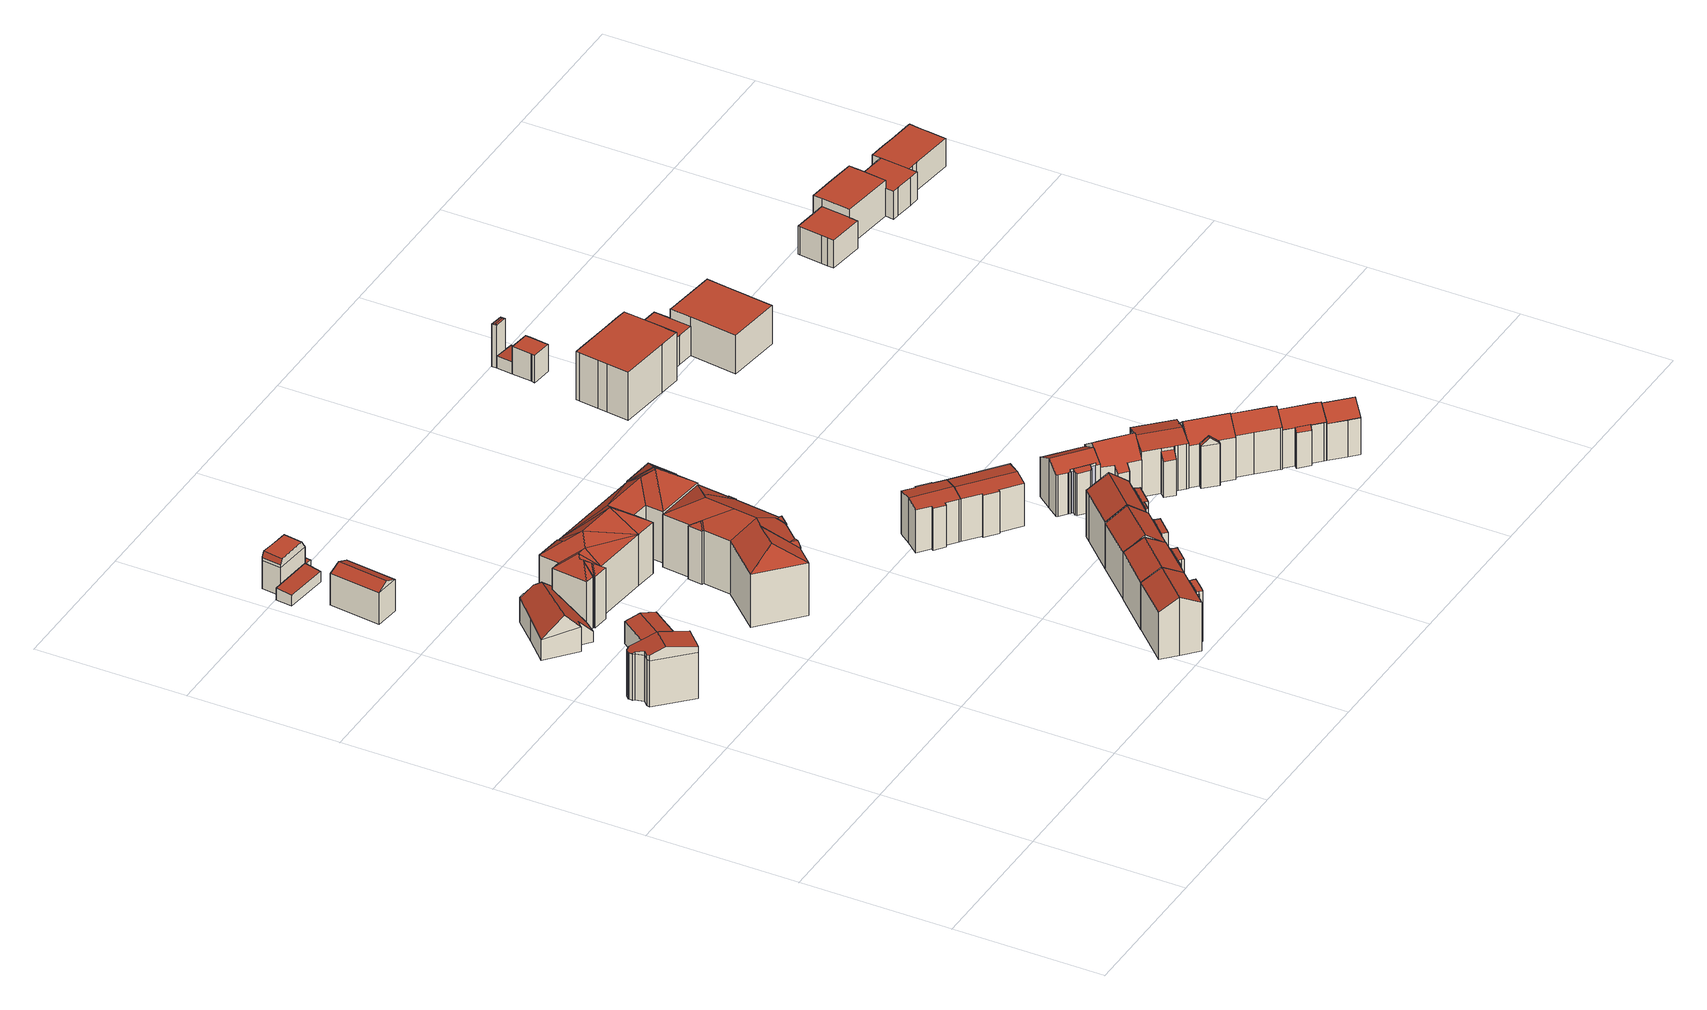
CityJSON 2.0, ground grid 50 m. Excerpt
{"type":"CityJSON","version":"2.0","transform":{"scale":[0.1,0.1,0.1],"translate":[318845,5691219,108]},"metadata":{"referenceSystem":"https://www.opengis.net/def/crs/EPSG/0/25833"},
"CityObjects":{
"building1":{"type":"Building","attributes":{"Dachtyp_tdc":"tdcFreeFormRoof","Gemeindeschluessel":14713000,"Dachneigung":10,"QualitaetDacherkennung":24,"Geometrietyp2DReferenz":"3000","function":"31001_9998","roofType":"5000","measuredHeight":19.95},"geometry":[{"type":"MultiSurface","lod":"2","boundaries":[[[0,1,2,3]],[[1,4,5,2]],[[4,6,7,5]],[[6,8,9,7]],[[8,10,11,9]],[[10,12,13,11]],[[12,14,15,13]],[[14,16,17,15]],[[16,18,19,17]],[[18,20,21,19]],[[20,22,23,21]],[[22,24,25,23]],[[24,26,27,25]],[[26,28,29,27]],[[28,0,3,29]],[[30,31,32,33,12,10,34,35,36,37,38,39,40]],[[41,42,43,30,40,44]],[[24,41,44,26]],[[26,44,40,39,28]],[[18,31,30,43,20]],[[20,43,42,22]],[[22,42,41,24]],[[28,39,38,0]],[[0,38,37,1]],[[1,37,36,4]],[[4,36,35,6]],[[6,35,34,8]],[[8,34,10]],[[14,33,32,16]],[[12,33,14]],[[16,32,31,18]],[[3,2,5,7,9,11,13,15,17,19,21,23,25,27,29]]],"semantics":{"surfaces":[{"type":"WallSurface"},{"type":"RoofSurface"},{"type":"GroundSurface"}],"values":[0,0,0,0,0,0,0,0,0,0,0,0,0,0,0,1,1,0,0,0,0,0,0,0,0,0,0,0,0,0,0,2]}}]},
"building2":{"type":"Building","attributes":{"Dachtyp_tdc":"tdcFreeFormRoof","Gemeindeschluessel":14713000,"Dachneigung":14.45,"QualitaetDacherkennung":89,"Geometrietyp2DReferenz":"3000","function":"31001_9998","roofType":"5000","measuredHeight":8.98},"geometry":[{"type":"MultiSurface","lod":"2","boundaries":[[[45,46,47,48]],[[46,49,50,47]],[[49,51,52,50]],[[51,53,54,52]],[[53,55,56,54]],[[55,57,58,56]],[[57,59,60,58]],[[59,61,62,60]],[[61,63,64,62]],[[63,65,66,64]],[[65,45,48,66]],[[59,57,67,68,45,65,63,61]],[[68,67,55,53,51,49,46]],[[46,45,68]],[[57,55,67]],[[48,47,50,52,54,56,58,60,62,64,66]]],"semantics":{"surfaces":[{"type":"WallSurface"},{"type":"RoofSurface"},{"type":"GroundSurface"}],"values":[0,0,0,0,0,0,0,0,0,0,0,1,1,0,0,2]}}]},
"building3":{"type":"Building","attributes":{"name":"Berufliches Schulzentrum 7","Dachtyp_tdc":"tdcFreeFormRoof","Gemeindeschluessel":14713000,"Dachneigung":45.43,"QualitaetDacherkennung":36,"Geometrietyp2DReferenz":"3000","function":"31001_3021","roofType":"5000","measuredHeight":13.87},"geometry":[{"type":"MultiSurface","lod":"2","boundaries":[[[69,70,71,72]],[[70,73,74,71]],[[73,75,76,74]],[[75,77,78,76]],[[77,79,80,78]],[[79,81,82,80]],[[81,83,84,82]],[[83,85,86,84]],[[85,87,88,86]],[[89,90,91,92,93,94]],[[94,93,87,85,83,81,79,95]],[[96,97,89,94,95,77,75,73,70,69]],[[97,90,89]],[[92,87,93]],[[79,77,95]],[[88,98,99,100,101,102,72,71,74,76,78,80,82,84,86]],[[87,92,98,88]],[[92,91,99,98]],[[91,90,100,99]],[[90,97,101,100]],[[97,96,102,101]],[[96,69,72,102]]],"semantics":{"surfaces":[{"type":"WallSurface"},{"type":"RoofSurface"},{"type":"GroundSurface"}],"values":[0,0,0,0,0,0,0,0,0,1,1,1,0,0,0,2,0,0,0,0,0,0]}}]},
"building4":{"type":"Building","attributes":{"Dachtyp_tdc":"tdcGableRoof","Gemeindeschluessel":14713000,"Dachneigung":24.41,"QualitaetDacherkennung":75,"Geometrietyp2DReferenz":"3000","function":"31001_9998","roofType":"3100","measuredHeight":13.04},"geometry":[{"type":"MultiSurface","lod":"2","boundaries":[[[103,104,105,106]],[[104,107,108,105]],[[107,109,110,108]],[[109,103,106,110]],[[107,104,111]],[[103,109,112]],[[104,103,112,111]],[[109,107,111,112]],[[106,105,108,110]]],"semantics":{"surfaces":[{"type":"WallSurface"},{"type":"RoofSurface"},{"type":"GroundSurface"}],"values":[0,0,0,0,0,0,1,1,2]}}]},
"building5":{"type":"Building","attributes":{"Dachtyp_tdc":"tdcPolyFlatRoof","Gemeindeschluessel":14713000,"Dachneigung":4.71,"QualitaetDacherkennung":73,"Geometrietyp2DReferenz":"3000","function":"31001_2000","roofType":"2100","measuredHeight":4.15},"geometry":[{"type":"MultiSurface","lod":"2","boundaries":[[[113,114,115,116]],[[114,117,118,115]],[[117,119,120,118]],[[119,121,122,120]],[[121,113,116,122]],[[121,119,117,114,113]],[[116,115,118,120,122]]],"semantics":{"surfaces":[{"type":"WallSurface"},{"type":"RoofSurface"},{"type":"GroundSurface"}],"values":[0,0,0,0,0,1,2]}}]},
"building6":{"type":"Building","attributes":{"Dachtyp_tdc":"tdcCutGableRoof","Gemeindeschluessel":14713000,"Dachneigung":0.073,"QualitaetDacherkennung":41,"Geometrietyp2DReferenz":"3000","function":"31001_9998","roofType":"9999","measuredHeight":12.65},"geometry":[{"type":"MultiSurface","lod":"2","boundaries":[[[123,124,125,126]],[[124,127,128,125]],[[127,129,130,128]],[[129,131,120,130]],[[131,132,118,120]],[[132,123,126,118]],[[133,134,135,136]],[[129,127,137,138,131]],[[139,135,134,138,137]],[[124,139,137,127]],[[123,136,135,139,124]],[[131,138,134,133,132]],[[132,133,136,123]],[[126,125,128,130,120,118]]],"semantics":{"surfaces":[{"type":"WallSurface"},{"type":"RoofSurface"},{"type":"GroundSurface"}],"values":[0,0,0,0,0,0,1,1,1,0,0,0,0,2]}}]},
"building7":{"type":"Building","attributes":{"Dachtyp_tdc":"tdcPolyFlatRoof","Gemeindeschluessel":14713000,"Dachneigung":0,"QualitaetDacherkennung":56,"Geometrietyp2DReferenz":"3000","function":"31001_9998","roofType":"1000","measuredHeight":3.68},"geometry":[{"type":"MultiSurface","lod":"2","boundaries":[[[140,141,142,143]],[[141,144,145,142]],[[144,146,147,145]],[[146,148,149,147]],[[148,140,143,149]],[[148,146,144,141,140]],[[143,142,145,147,149]]],"semantics":{"surfaces":[{"type":"WallSurface"},{"type":"RoofSurface"},{"type":"GroundSurface"}],"values":[0,0,0,0,0,1,2]}}]},
"building8":{"type":"Building","attributes":{"Gemeindeschluessel":14713000,"Geometrietyp2DReferenz":"3000","function":"31001_9998","roofType":"9999"},"children":["building8-1","building8-2"]},
"building8-1":{"type":"BuildingPart","attributes":{"Dachtyp_tdc":"tdcPolyFlatRoof","Dachneigung":0,"QualitaetDacherkennung":73,"Geometrietyp2DReferenz":"3000","roofType":"1000","measuredHeight":17.81},"parents":["building8"],"geometry":[{"type":"MultiSurface","lod":"2","boundaries":[[[150,151,152,153,154]],[[151,155,156,152]],[[155,157,158,156]],[[157,159,160,158]],[[159,161,162,163,160]],[[159,157,155,151,150,164,161]],[[163,165,153,152,156,158,160]],[[166,162,161,164]],[[166,165,163,162]],[[154,166,164,150]],[[154,153,165,166]]],"semantics":{"surfaces":[{"type":"WallSurface"},{"type":"RoofSurface"},{"type":"GroundSurface"},{"type":"ClosureSurface"}],"values":[0,0,0,0,0,1,2,0,3,0,3]}}]},
"building8-2":{"type":"BuildingPart","attributes":{"Dachtyp_tdc":"tdcGableRoof","Dachneigung":31.05,"QualitaetDacherkennung":69,"Geometrietyp2DReferenz":"3000","roofType":"3100","measuredHeight":20.45},"parents":["building8"],"geometry":[{"type":"MultiSurface","lod":"2","boundaries":[[[162,167,168,163]],[[167,169,170,168]],[[169,171,172,170]],[[171,173,174,172]],[[173,175,176,174]],[[175,177,178,176]],[[177,179,180,178]],[[179,181,182,180]],[[181,154,153,182]],[[177,175,173,171]],[[171,169,167,162,166,154,181,179,177]],[[153,165,163,168,170,172,174,176,178,180,182]],[[165,153,154,166]],[[162,163,165,166]]],"semantics":{"surfaces":[{"type":"WallSurface"},{"type":"RoofSurface"},{"type":"GroundSurface"},{"type":"ClosureSurface"}],"values":[0,0,0,0,0,0,0,0,0,1,1,2,3,3]}}]},
"building9":{"type":"Building","attributes":{"name":"Berufliches Schulzentrum 7","Dachtyp_tdc":"tdcFreeFormRoof","Gemeindeschluessel":14713000,"Dachneigung":38.33,"QualitaetDacherkennung":82,"Geometrietyp2DReferenz":"3000","function":"31001_3021","roofType":"5000","measuredHeight":24.98},"geometry":[{"type":"MultiSurface","lod":"2","boundaries":[[[183,184,185,186]],[[184,187,188,185]],[[187,189,190,188]],[[189,191,192,190]],[[191,193,194,192]],[[193,195,196,194]],[[195,197,198,196]],[[197,199,72,198]],[[199,200,102,72]],[[200,201,101,102]],[[201,202,100,101]],[[202,203,204,100]],[[203,205,206,204]],[[205,207,208,206]],[[207,209,210,208]],[[209,211,212,210]],[[211,213,214,212]],[[213,215,216,214]],[[215,217,218,216]],[[217,219,220,218]],[[219,221,222,220]],[[221,223,224,222]],[[223,225,226,224]],[[225,183,186,226]],[[227,228,225,223]],[[229,227,223,221]],[[230,231,232,229,221,219]],[[233,230,219,217]],[[233,217,215]],[[231,230,233,215,213]],[[232,231,213,211]],[[232,227,229]],[[211,227,232]],[[211,228,227]],[[211,234,228]],[[209,234,211]],[[209,235,234]],[[207,235,209]],[[207,236,235]],[[236,207,237]],[[238,237,207,205]],[[239,238,205,203]],[[239,203,202]],[[240,236,237,238,239,202,201]],[[241,240,201,200]],[[242,243,241,200,199]],[[242,195,244]],[[242,197,195]],[[197,242,199]],[[245,244,195,193]],[[245,193,191]],[[243,242,244,245,191,189]],[[235,187,184]],[[236,187,235]],[[240,187,236]],[[240,189,187]],[[241,189,240]],[[189,241,243]],[[234,235,184,183]],[[228,234,183,225]],[[186,185,188,190,192,194,196,198,72,102,101,100,204,206,208,210,212,214,216,218,220,222,224,226]]],"semantics":{"surfaces":[{"type":"WallSurface"},{"type":"RoofSurface"},{"type":"GroundSurface"}],"values":[0,0,0,0,0,0,0,0,0,0,0,0,0,0,0,0,0,0,0,0,0,0,0,0,1,1,1,1,1,1,1,1,1,1,1,1,1,1,1,1,1,1,1,1,1,1,1,1,1,1,1,1,1,1,1,1,1,1,1,1,2]}}]},
"building10":{"type":"Building","attributes":{"name":"Berufliches Schulzentrum 7","Dachtyp_tdc":"tdcFreeFormRoof","Gemeindeschluessel":14713000,"Dachneigung":25,"QualitaetDacherkennung":79,"Geometrietyp2DReferenz":"3000","function":"31001_3021","roofType":"5000","measuredHeight":22.77},"geometry":[{"type":"MultiSurface","lod":"2","boundaries":[[[246,247,248,249]],[[247,250,251,248]],[[250,252,253,251]],[[252,254,255,253]],[[254,256,257,255]],[[256,258,259,257]],[[258,260,261,259]],[[260,262,263,261]],[[262,264,265,263]],[[264,266,267,265]],[[266,268,269,267]],[[268,270,271,269]],[[270,272,273,271]],[[272,274,275,273]],[[274,276,277,275]],[[276,278,279,277]],[[278,280,281,279]],[[280,282,283,281]],[[282,284,285,283]],[[284,286,287,285]],[[286,288,289,287]],[[288,246,249,289]],[[290,291,292,293,286,284]],[[290,284,282]],[[291,290,282,280]],[[294,295,292,291,280,278]],[[296,297,298,294,278,276]],[[296,276,274]],[[297,296,274,272]],[[272,270,299,300,298,297]],[[299,268,266,300]],[[301,295,294,298,300,266,264]],[[302,301,264,262]],[[303,302,262,260]],[[303,260,258]],[[304,305,306,293,292,295,301,302,303,258,256]],[[307,308,304,256,254]],[[307,254,252]],[[308,307,252,250]],[[305,304,308,250,247]],[[247,306,305]],[[246,306,247]],[[306,246,288]],[[293,306,288,286]],[[268,299,270]],[[249,248,251,253,255,257,259,261,263,265,267,269,271,273,275,277,279,281,283,285,287,289]]],"semantics":{"surfaces":[{"type":"WallSurface"},{"type":"RoofSurface"},{"type":"GroundSurface"}],"values":[0,0,0,0,0,0,0,0,0,0,0,0,0,0,0,0,0,0,0,0,0,0,1,1,1,1,1,1,1,1,1,1,1,1,1,1,1,1,1,1,1,1,1,1,0,2]}}]},
"building11":{"type":"Building","attributes":{"Gemeindeschluessel":14713000,"Geometrietyp2DReferenz":"3000","function":"31001_9998","roofType":"9999"},"children":["building11-1","building11-2"]},
"building11-1":{"type":"BuildingPart","attributes":{"Dachtyp_tdc":"tdcPolyFlatRoof","Dachneigung":4.05,"QualitaetDacherkennung":74,"Geometrietyp2DReferenz":"3000","roofType":"2100","measuredHeight":17.93},"parents":["building11"],"geometry":[{"type":"MultiSurface","lod":"2","boundaries":[[[309,310,311,312,313]],[[310,314,315,311]],[[314,316,317,315]],[[316,318,319,317]],[[318,320,321,319]],[[320,322,321]],[[323,320,318,316,314,310,309]],[[312,311,315,317,319,321,324]],[[325,322,320,323]],[[325,324,321,322]],[[309,313,325,323]],[[313,312,324,325]]],"semantics":{"surfaces":[{"type":"WallSurface"},{"type":"RoofSurface"},{"type":"GroundSurface"},{"type":"ClosureSurface"}],"values":[0,0,0,0,0,0,1,2,0,3,0,3]}}]},
"building11-2":{"type":"BuildingPart","attributes":{"Dachtyp_tdc":"tdcGableRoof","Dachneigung":30.85,"QualitaetDacherkennung":70,"Geometrietyp2DReferenz":"3000","roofType":"3100","measuredHeight":20.55},"parents":["building11"],"geometry":[{"type":"MultiSurface","lod":"2","boundaries":[[[322,179,326,321]],[[179,327,328,326]],[[327,175,329,328]],[[175,330,331,329]],[[330,332,333,331]],[[332,334,335,333]],[[334,336,337,335]],[[336,313,312,337]],[[332,330,175,327]],[[327,179,322,325,313,336,334,332]],[[312,324,321,326,328,329,331,333,335,337]],[[324,312,313,325]],[[322,321,324,325]]],"semantics":{"surfaces":[{"type":"WallSurface"},{"type":"RoofSurface"},{"type":"GroundSurface"},{"type":"ClosureSurface"}],"values":[0,0,0,0,0,0,0,0,1,1,2,3,3]}}]},
"building12":{"type":"Building","attributes":{"Gemeindeschluessel":14713000,"Geometrietyp2DReferenz":"3000","function":"31001_9998","roofType":"9999"},"children":["building12-1","building12-2"]},
"building12-1":{"type":"BuildingPart","attributes":{"Dachtyp_tdc":"tdcPolyFlatRoof","Dachneigung":3.04,"QualitaetDacherkennung":70,"Geometrietyp2DReferenz":"3000","roofType":"2100","measuredHeight":17.65},"parents":["building12"],"geometry":[{"type":"MultiSurface","lod":"2","boundaries":[[[338,339,340,341,342]],[[343,344,345]],[[343,346,347,344]],[[346,338,342,347]],[[346,343,348,339,338]],[[342,341,349,344,347]],[[350,340,339,348]],[[350,349,341,340]],[[345,350,348,343]],[[345,344,349,350]]],"semantics":{"surfaces":[{"type":"WallSurface"},{"type":"RoofSurface"},{"type":"GroundSurface"},{"type":"ClosureSurface"}],"values":[0,0,0,0,1,2,0,3,0,3]}}]},
"building12-2":{"type":"BuildingPart","attributes":{"Dachtyp_tdc":"tdcGableRoof","Dachneigung":36.16,"QualitaetDacherkennung":72,"Geometrietyp2DReferenz":"3000","roofType":"3100","measuredHeight":21.06},"parents":["building12"],"geometry":[{"type":"MultiSurface","lod":"2","boundaries":[[[340,351,352,341]],[[351,353,354,352]],[[353,355,356,354]],[[355,357,358,356]],[[357,359,360,358]],[[359,361,362,360]],[[361,345,344,362]],[[359,357,355,353]],[[353,351,340,350,345,361,359]],[[349,341,352,354,356,358,360,362,344]],[[349,344,345,350]],[[340,341,349,350]]],"semantics":{"surfaces":[{"type":"WallSurface"},{"type":"RoofSurface"},{"type":"GroundSurface"},{"type":"ClosureSurface"}],"values":[0,0,0,0,0,0,0,1,1,2,3,3]}}]},
"building13":{"type":"Building","attributes":{"Dachtyp_tdc":"tdcGableRoof","Gemeindeschluessel":14713000,"Dachneigung":10.74,"QualitaetDacherkennung":27,"Geometrietyp2DReferenz":"3000","function":"31001_9998","roofType":"3100","measuredHeight":15.96},"geometry":[{"type":"MultiSurface","lod":"2","boundaries":[[[363,364,365,366]],[[364,367,368,365]],[[367,369,370,368]],[[369,371,372,370]],[[371,373,374,372]],[[373,375,376,374]],[[375,377,378,376]],[[377,379,380,378]],[[379,381,382,380]],[[381,383,384,382]],[[383,385,386,384]],[[385,387,388,386]],[[387,389,390,388]],[[389,391,392,390]],[[391,393,394,392]],[[393,363,366,394]],[[389,387,385,383,381,379,377,375,373]],[[373,371,369,367,364,363,393,391,389]],[[366,365,368,370,372,374,376,378,380,382,384,386,388,390,392,394]]],"semantics":{"surfaces":[{"type":"WallSurface"},{"type":"RoofSurface"},{"type":"GroundSurface"}],"values":[0,0,0,0,0,0,0,0,0,0,0,0,0,0,0,0,1,1,2]}}]},
"building14":{"type":"Building","attributes":{"Gemeindeschluessel":14713000,"Geometrietyp2DReferenz":"3000","function":"31001_9998","roofType":"9999"},"children":["building14-1","building14-2"]},
"building14-1":{"type":"BuildingPart","attributes":{"Dachtyp_tdc":"tdcGableRoof","Dachneigung":35.58,"QualitaetDacherkennung":67,"Geometrietyp2DReferenz":"3000","roofType":"3100","measuredHeight":21.19},"parents":["building14"],"geometry":[{"type":"MultiSurface","lod":"2","boundaries":[[[395,396,397,398]],[[399,400,360,401]],[[400,402,358,360]],[[402,403,404,358]],[[403,405,406,404]],[[405,407,408,406]],[[407,409,410,408]],[[409,411,412,410]],[[411,413,414,412]],[[413,395,398,414]],[[409,407,405,403,402,400]],[[400,399,396,395,413,411,409]],[[398,397,401,360,358,404,406,408,410,412,414]],[[401,397,396,399]]],"semantics":{"surfaces":[{"type":"WallSurface"},{"type":"RoofSurface"},{"type":"GroundSurface"},{"type":"ClosureSurface"}],"values":[0,0,0,0,0,0,0,0,0,0,1,1,2,3]}}]},
"building14-2":{"type":"BuildingPart","attributes":{"Dachtyp_tdc":"tdcPolyFlatRoof","Dachneigung":4.64,"QualitaetDacherkennung":57,"Geometrietyp2DReferenz":"3000","roofType":"2100","measuredHeight":18.16},"parents":["building14"],"geometry":[{"type":"MultiSurface","lod":"2","boundaries":[[[415,416,417,397,396]],[[416,418,419,417]],[[418,420,421,419]],[[420,422,423,421]],[[422,424,425,423]],[[424,426,362,425]],[[426,427,399,401,362]],[[426,424,422,420,418,416,415,427]],[[401,397,417,419,421,423,425,362]],[[396,399,427,415]],[[396,397,401,399]]],"semantics":{"surfaces":[{"type":"WallSurface"},{"type":"RoofSurface"},{"type":"GroundSurface"},{"type":"ClosureSurface"}],"values":[0,0,0,0,0,0,0,1,2,0,3]}}]},
"building15":{"type":"Building","attributes":{"Dachtyp_tdc":"tdcGableRoof","Gemeindeschluessel":14713000,"Dachneigung":10.65,"QualitaetDacherkennung":24,"Geometrietyp2DReferenz":"3000","function":"31001_9998","roofType":"3100","measuredHeight":16},"geometry":[{"type":"MultiSurface","lod":"2","boundaries":[[[428,429,430,431]],[[429,432,433,430]],[[432,375,376,433]],[[375,434,435,376]],[[434,371,372,435]],[[371,436,437,372]],[[436,438,439,437]],[[438,440,441,439]],[[440,442,443,441]],[[442,428,431,443]],[[438,436,371,434]],[[434,375,432,429,428,442,440,438]],[[431,430,433,376,435,372,437,439,441,443]]],"semantics":{"surfaces":[{"type":"WallSurface"},{"type":"RoofSurface"},{"type":"GroundSurface"}],"values":[0,0,0,0,0,0,0,0,0,0,1,1,2]}}]},
"building16":{"type":"Building","attributes":{"Gemeindeschluessel":14713000,"Geometrietyp2DReferenz":"3000","function":"31001_9998","roofType":"9999"},"children":["building16-1","building16-2"]},
"building16-1":{"type":"BuildingPart","attributes":{"Dachtyp_tdc":"tdcGableRoof","Dachneigung":30.17,"QualitaetDacherkennung":75,"Geometrietyp2DReferenz":"3000","roofType":"3100","measuredHeight":17.49},"parents":["building16"],"geometry":[{"type":"MultiSurface","lod":"2","boundaries":[[[444,445,446,447]],[[445,448,449,446]],[[448,450,451,449]],[[450,452,453,451]],[[452,454,455,453]],[[454,456,457,455]],[[456,458,459,457]],[[458,460,461,459]],[[460,462,463,461]],[[462,464,465,463]],[[464,466,467,465]],[[466,468,469,467]],[[464,462,460,458,456,454]],[[454,452,450,448,445,444,470,468,466,464]],[[471,447,446,449,451,453,455,457,459,461,463,465,467,469]],[[470,471,469,468]],[[444,447,471,470]]],"semantics":{"surfaces":[{"type":"WallSurface"},{"type":"RoofSurface"},{"type":"GroundSurface"},{"type":"ClosureSurface"}],"values":[0,0,0,0,0,0,0,0,0,0,0,0,1,1,2,3,3]}}]},
"building16-2":{"type":"BuildingPart","attributes":{"Dachtyp_tdc":"tdcPolyFlatRoof","Dachneigung":21.8,"QualitaetDacherkennung":51,"Geometrietyp2DReferenz":"3000","roofType":"2100","measuredHeight":15.39},"parents":["building16"],"geometry":[{"type":"MultiSurface","lod":"2","boundaries":[[[472,473,474,475]],[[473,476,444,447,474]],[[477,478,479,469,468]],[[478,480,481,479]],[[480,482,483,481]],[[482,484,485,483]],[[484,472,475,485]],[[484,482,480,478,477,486,476,473,472]],[[475,474,447,471,469,479,481,483,485]],[[470,444,476,486]],[[470,471,447,444]],[[468,470,486,477]],[[468,469,471,470]]],"semantics":{"surfaces":[{"type":"WallSurface"},{"type":"RoofSurface"},{"type":"GroundSurface"},{"type":"ClosureSurface"}],"values":[0,0,0,0,0,0,0,1,2,0,3,0,3]}}]},
"building17":{"type":"Building","attributes":{"Dachtyp_tdc":"tdcFreeFormRoof","Gemeindeschluessel":14713000,"Dachneigung":40.49,"QualitaetDacherkennung":78,"Geometrietyp2DReferenz":"3000","function":"31001_9998","roofType":"5000","measuredHeight":18.36},"geometry":[{"type":"MultiSurface","lod":"2","boundaries":[[[487,488,489,490]],[[488,491,467,489]],[[491,492,463,467]],[[492,493,494,463]],[[493,495,496,494]],[[495,497,498,496]],[[497,499,500,498]],[[499,501,502,500]],[[501,503,504,502]],[[503,505,506,504]],[[505,507,508,506]],[[507,509,510,508]],[[509,487,490,510]],[[507,505,511,512,491,488,487,509]],[[511,503,501,499,497,495,493,492,512]],[[505,503,511]],[[492,491,512]],[[490,489,467,463,494,496,498,500,502,504,506,508,510]]],"semantics":{"surfaces":[{"type":"WallSurface"},{"type":"RoofSurface"},{"type":"GroundSurface"}],"values":[0,0,0,0,0,0,0,0,0,0,0,0,0,1,1,0,0,2]}}]},
"building18":{"type":"Building","attributes":{"Gemeindeschluessel":14713000,"Geometrietyp2DReferenz":"3000","function":"31001_9998","roofType":"9999"},"children":["building18-1","building18-2"]},
"building18-1":{"type":"BuildingPart","attributes":{"Dachtyp_tdc":"tdcPolyFlatRoof","Dachneigung":42.33,"QualitaetDacherkennung":65,"Geometrietyp2DReferenz":"3000","roofType":"2100","measuredHeight":14.65},"parents":["building18"],"geometry":[{"type":"MultiSurface","lod":"2","boundaries":[[[513,514,515,516]],[[514,517,518,515]],[[517,519,520,518]],[[519,517,514,513]],[[516,515,518,520]],[[516,520,519,513]]],"semantics":{"surfaces":[{"type":"WallSurface"},{"type":"RoofSurface"},{"type":"GroundSurface"},{"type":"ClosureSurface"}],"values":[0,0,0,1,2,3]}}]},
"building18-2":{"type":"BuildingPart","attributes":{"Dachtyp_tdc":"tdcGableRoof","Dachneigung":17.44,"QualitaetDacherkennung":48,"Geometrietyp2DReferenz":"3000","roofType":"3100","measuredHeight":17.7},"parents":["building18"],"geometry":[{"type":"MultiSurface","lod":"2","boundaries":[[[521,522,523,524]],[[522,525,526,523]],[[525,527,528,526]],[[527,529,530,528]],[[529,531,516,530]],[[531,513,516]],[[532,520,519]],[[532,533,534,520]],[[533,535,536,534]],[[535,521,524,536]],[[537,538,539,540]],[[531,529,527,525,522,540,539,533,532]],[[521,537,540,522]],[[535,538,537,521]],[[533,539,538,535]],[[524,523,526,528,530,516,520,534,536]],[[519,513,531,532]],[[519,520,516,513]]],"semantics":{"surfaces":[{"type":"WallSurface"},{"type":"RoofSurface"},{"type":"GroundSurface"},{"type":"ClosureSurface"}],"values":[0,0,0,0,0,0,0,0,0,0,1,1,0,0,0,2,0,3]}}]},
"building19":{"type":"Building","attributes":{"Gemeindeschluessel":14713000,"Geometrietyp2DReferenz":"3000","function":"31001_9998","roofType":"9999"},"children":["building19-1","building19-2"]},
"building19-1":{"type":"BuildingPart","attributes":{"Dachtyp_tdc":"tdcGableRoof","Dachneigung":40.54,"QualitaetDacherkennung":67,"Geometrietyp2DReferenz":"3000","roofType":"3100","measuredHeight":17.23},"parents":["building19"],"geometry":[{"type":"MultiSurface","lod":"2","boundaries":[[[541,542,543,544,545]],[[546,547,548,549]],[[547,541,545,548]],[[546,550,542,551]],[[541,547,552]],[[542,541,552,551]],[[547,546,551,552]],[[545,544,549,548]],[[550,543,542]],[[546,549,544,543,550]]],"semantics":{"surfaces":[{"type":"WallSurface"},{"type":"RoofSurface"},{"type":"GroundSurface"},{"type":"ClosureSurface"}],"values":[0,0,0,0,0,1,1,2,0,3]}}]},
"building19-2":{"type":"BuildingPart","attributes":{"Dachtyp_tdc":"tdcGableRoof","Dachneigung":40.7,"QualitaetDacherkennung":75,"Geometrietyp2DReferenz":"3000","roofType":"3100","measuredHeight":19.62},"parents":["building19"],"geometry":[{"type":"MultiSurface","lod":"2","boundaries":[[[553,546,549]],[[543,554,555,544]],[[554,556,557,555]],[[556,558,559,557]],[[558,560,561,559]],[[560,562,563,561]],[[562,564,565,563]],[[564,566,567,565]],[[566,553,549,567]],[[562,560,558,556]],[[556,554,543,550,553,566,564,562]],[[549,544,555,557,559,561,563,565,567]],[[550,546,553]],[[544,549,546,550,543]]],"semantics":{"surfaces":[{"type":"WallSurface"},{"type":"RoofSurface"},{"type":"GroundSurface"},{"type":"ClosureSurface"}],"values":[0,0,0,0,0,0,0,0,0,1,1,2,0,3]}}]},
"building20":{"type":"Building","attributes":{"Dachtyp_tdc":"tdcFreeFormRoof","Gemeindeschluessel":14713000,"Dachneigung":36.8,"QualitaetDacherkennung":72,"Geometrietyp2DReferenz":"3000","function":"31001_9998","roofType":"5000","measuredHeight":18.76},"geometry":[{"type":"MultiSurface","lod":"2","boundaries":[[[568,569,570,571]],[[569,572,573,570]],[[572,574,575,573]],[[574,576,577,575]],[[576,578,579,577]],[[578,580,581,579]],[[580,568,571,581]],[[582,572,569,583]],[[578,576,574,582,583,568,580]],[[574,572,582]],[[569,568,583]],[[571,570,573,575,577,579,581]]],"semantics":{"surfaces":[{"type":"WallSurface"},{"type":"RoofSurface"},{"type":"GroundSurface"}],"values":[0,0,0,0,0,0,0,1,1,0,0,2]}}]},
"building21":{"type":"Building","attributes":{"Dachtyp_tdc":"tdcPolyFlatRoof","Gemeindeschluessel":14713000,"Dachneigung":0,"QualitaetDacherkennung":82,"Geometrietyp2DReferenz":"3000","function":"31001_9998","roofType":"1000","measuredHeight":9.61},"geometry":[{"type":"MultiSurface","lod":"2","boundaries":[[[584,585,586,587]],[[585,588,589,586]],[[588,590,591,589]],[[590,592,593,591]],[[592,594,595,593]],[[594,596,597,595]],[[596,584,587,597]],[[596,594,592,590,588,585,584]],[[587,586,589,591,593,595,597]]],"semantics":{"surfaces":[{"type":"WallSurface"},{"type":"RoofSurface"},{"type":"GroundSurface"}],"values":[0,0,0,0,0,0,0,1,2]}}]},
"building22":{"type":"Building","attributes":{"Gemeindeschluessel":14713000,"Geometrietyp2DReferenz":"3000","function":"31001_9998","roofType":"9999"},"children":["building22-1","building22-2"]},
"building22-1":{"type":"BuildingPart","attributes":{"Dachtyp_tdc":"tdcFreeFormRoof","Dachneigung":10.85,"QualitaetDacherkennung":19,"Geometrietyp2DReferenz":"3000","roofType":"5000","measuredHeight":15},"parents":["building22"],"geometry":[{"type":"MultiSurface","lod":"2","boundaries":[[[598,599,600,601,602]],[[599,603,604,600]],[[603,605,606,607,604]],[[608,605,603]],[[609,608,603,599]],[[609,599,598]],[[608,609,598,605]],[[601,600,604,607]],[[602,606,605,598]],[[602,601,607,606]]],"semantics":{"surfaces":[{"type":"WallSurface"},{"type":"RoofSurface"},{"type":"GroundSurface"},{"type":"ClosureSurface"}],"values":[0,0,0,1,1,1,1,2,0,3]}}]},
"building22-2":{"type":"BuildingPart","attributes":{"Dachtyp_tdc":"tdcPolyFlatRoof","Dachneigung":3.05,"QualitaetDacherkennung":62,"Geometrietyp2DReferenz":"3000","roofType":"2100","measuredHeight":4.16},"parents":["building22"],"geometry":[{"type":"MultiSurface","lod":"2","boundaries":[[[606,610,611,607]],[[610,612,613,611]],[[612,614,615,613]],[[614,602,601,615]],[[614,612,610,606,602]],[[601,607,611,613,615]],[[606,607,601,602]]],"semantics":{"surfaces":[{"type":"WallSurface"},{"type":"RoofSurface"},{"type":"GroundSurface"},{"type":"ClosureSurface"}],"values":[0,0,0,0,1,2,3]}}]},
"building23":{"type":"Building","attributes":{"Gemeindeschluessel":14713000,"Geometrietyp2DReferenz":"3000","function":"31001_9998","roofType":"9999"},"children":["building23-1","building23-2"]},
"building23-1":{"type":"BuildingPart","attributes":{"Dachtyp_tdc":"tdcPolyFlatRoof","Dachneigung":46.33,"QualitaetDacherkennung":37,"Geometrietyp2DReferenz":"3000","roofType":"2100","measuredHeight":13.58},"parents":["building23"],"geometry":[{"type":"MultiSurface","lod":"2","boundaries":[[[616,617,618,619,620]],[[617,621,622,618]],[[621,623,624,625,622]],[[623,621,617,616]],[[619,618,622,625]],[[620,624,623,616]],[[620,619,625,624]]],"semantics":{"surfaces":[{"type":"WallSurface"},{"type":"RoofSurface"},{"type":"GroundSurface"},{"type":"ClosureSurface"}],"values":[0,0,0,1,2,0,3]}}]},
"building23-2":{"type":"BuildingPart","attributes":{"Dachtyp_tdc":"tdcGableRoof","Dachneigung":36.12,"QualitaetDacherkennung":74,"Geometrietyp2DReferenz":"3000","roofType":"3100","measuredHeight":17.25},"parents":["building23"],"geometry":[{"type":"MultiSurface","lod":"2","boundaries":[[[624,626,627,625]],[[626,628,629,627]],[[628,630,631,629]],[[630,632,633,631]],[[632,634,635,633]],[[634,620,619,635]],[[636,637,638,639,640,641,642]],[[628,640,639,643]],[[628,643,630]],[[630,643,639,638,632]],[[620,636,642,624]],[[624,642,641,626]],[[626,641,640,628]],[[632,638,637,634]],[[634,637,636,620]],[[625,627,629,631,633,635,619]],[[625,619,620,624]]],"semantics":{"surfaces":[{"type":"WallSurface"},{"type":"RoofSurface"},{"type":"GroundSurface"},{"type":"ClosureSurface"}],"values":[0,0,0,0,0,0,1,1,0,0,0,0,0,0,0,2,3]}}]},
"building24":{"type":"Building","attributes":{"name":"Grundschule am Rabet","Gemeindeschluessel":14713000,"Geometrietyp2DReferenz":"3000","function":"31001_3021","roofType":"9999"},"children":["building24-1","building24-2","building24-3"]},
"building24-1":{"type":"BuildingPart","attributes":{"Dachtyp_tdc":"tdcPolyFlatRoof","Dachneigung":0,"QualitaetDacherkennung":80,"Geometrietyp2DReferenz":"3000","roofType":"1000","measuredHeight":10.35},"parents":["building24"],"geometry":[{"type":"MultiSurface","lod":"2","boundaries":[[[644,645,646,647]],[[645,648,649,646]],[[648,650,651,649]],[[652,653,654,655]],[[653,656,657,654]],[[656,658,659,657]],[[658,656,653,652,650,648,645,644]],[[647,646,649,651,655,654,657,659]],[[655,651,650,652]],[[647,659,658,644]]],"semantics":{"surfaces":[{"type":"WallSurface"},{"type":"RoofSurface"},{"type":"GroundSurface"},{"type":"ClosureSurface"}],"values":[0,0,0,0,0,0,1,2,3,3]}}]},
"building24-2":{"type":"BuildingPart","attributes":{"Dachtyp_tdc":"tdcPolyFlatRoof","Dachneigung":0,"QualitaetDacherkennung":89,"Geometrietyp2DReferenz":"3000","roofType":"1000","measuredHeight":13.69},"parents":["building24"],"geometry":[{"type":"MultiSurface","lod":"2","boundaries":[[[660,661,662,649]],[[661,663,664,662]],[[663,665,666,664]],[[665,667,668,666]],[[667,669,670,668]],[[669,671,672,670]],[[671,673,655,672]],[[673,652,655]],[[674,660,649,651,650]],[[674,673,671,669,667,665,663,661,660]],[[649,662,664,666,668,670,672,655,651]],[[650,652,673,674]],[[650,651,655,652]]],"semantics":{"surfaces":[{"type":"WallSurface"},{"type":"RoofSurface"},{"type":"GroundSurface"},{"type":"ClosureSurface"}],"values":[0,0,0,0,0,0,0,0,0,1,2,0,3]}}]},
"building24-3":{"type":"BuildingPart","attributes":{"Dachtyp_tdc":"tdcPolyFlatRoof","Dachneigung":0,"QualitaetDacherkennung":83,"Geometrietyp2DReferenz":"3000","roofType":"1000","measuredHeight":16.98},"parents":["building24"],"geometry":[{"type":"MultiSurface","lod":"2","boundaries":[[[675,659,658]],[[675,676,677,659]],[[676,678,679,677]],[[678,680,681,679]],[[680,682,683,681]],[[682,684,685,683]],[[684,686,687,685]],[[686,688,689,687]],[[688,690,691,689]],[[690,692,693,691]],[[692,694,695,693]],[[694,696,697,695]],[[696,698,699,697]],[[698,700,701,699]],[[700,702,703,701]],[[702,704,644,647,703]],[[702,700,698,696,694,692,690,688,686,684,682,680,678,676,675,704]],[[647,659,677,679,681,683,685,687,689,691,693,695,697,699,701,703]],[[658,644,704,675]],[[658,659,647,644]]],"semantics":{"surfaces":[{"type":"WallSurface"},{"type":"RoofSurface"},{"type":"GroundSurface"},{"type":"ClosureSurface"}],"values":[0,0,0,0,0,0,0,0,0,0,0,0,0,0,0,0,1,2,0,3]}}]},
"building25":{"type":"Building","attributes":{"Dachtyp_tdc":"tdcFreeFormRoof","Gemeindeschluessel":14713000,"Dachneigung":37.28,"QualitaetDacherkennung":68,"Geometrietyp2DReferenz":"3000","function":"31001_9998","roofType":"5000","measuredHeight":16.78},"geometry":[{"type":"MultiSurface","lod":"2","boundaries":[[[705,706,633,707]],[[706,708,631,633]],[[708,709,710,631]],[[709,711,712,710]],[[711,705,707,712]],[[709,708,713,714]],[[713,715,716,717,714]],[[711,717,716,705]],[[709,714,717,711]],[[705,716,715,706]],[[706,715,713,708]],[[707,633,631,710,712]]],"semantics":{"surfaces":[{"type":"WallSurface"},{"type":"RoofSurface"},{"type":"GroundSurface"}],"values":[0,0,0,0,0,1,1,0,0,0,0,2]}}]},
"building26":{"type":"Building","attributes":{"Gemeindeschluessel":14713000,"Geometrietyp2DReferenz":"3000","function":"31001_9998","roofType":"9999"},"children":["building26-1","building26-2","building26-3","building26-4"]},
"building26-1":{"type":"BuildingPart","attributes":{"Dachtyp_tdc":"tdcPolyFlatRoof","Dachneigung":0,"QualitaetDacherkennung":71,"Geometrietyp2DReferenz":"3000","roofType":"1000","measuredHeight":9.75},"parents":["building26"],"geometry":[{"type":"MultiSurface","lod":"2","boundaries":[[[718,719,720,721]],[[718,722,723,719]],[[722,724,725,723]],[[724,726,727,725]],[[726,728,729,727]],[[730,731,732,733]],[[731,734,735,732]],[[734,736,737,735]],[[736,738,739,737]],[[738,740,741,739]],[[740,742,743,741]],[[740,738,736,734,731,730,728,726,724,722,718,721,742]],[[720,719,723,725,727,729,733,732,735,737,739,741,743]],[[721,720,743,742]],[[733,729,728,730]]],"semantics":{"surfaces":[{"type":"WallSurface"},{"type":"RoofSurface"},{"type":"GroundSurface"},{"type":"ClosureSurface"}],"values":[0,0,0,0,0,0,0,0,0,0,0,1,2,3,3]}}]},
"building26-2":{"type":"BuildingPart","attributes":{"Dachtyp_tdc":"tdcPolyFlatRoof","Dachneigung":0,"QualitaetDacherkennung":69,"Geometrietyp2DReferenz":"3000","roofType":"1000","measuredHeight":9.74},"parents":["building26"],"geometry":[{"type":"MultiSurface","lod":"2","boundaries":[[[742,744,745,743]],[[744,746,747,745]],[[746,748,749,747]],[[748,750,751,749]],[[750,752,753,751]],[[752,754,755,753]],[[754,756,757,755]],[[756,758,759,757]],[[758,760,761,759]],[[760,762,763,761]],[[762,764,765,763]],[[764,721,720,765]],[[764,762,760,758,756,754,752,750,748,746,744,742,721]],[[743,745,747,749,751,753,755,757,759,761,763,765,720]],[[743,720,721,742]]],"semantics":{"surfaces":[{"type":"WallSurface"},{"type":"RoofSurface"},{"type":"GroundSurface"},{"type":"ClosureSurface"}],"values":[0,0,0,0,0,0,0,0,0,0,0,0,1,2,3]}}]},
"building26-3":{"type":"BuildingPart","attributes":{"Dachtyp_tdc":"tdcPolyFlatRoof","Dachneigung":0,"QualitaetDacherkennung":71,"Geometrietyp2DReferenz":"3000","roofType":"1000","measuredHeight":9.73},"parents":["building26"],"geometry":[{"type":"MultiSurface","lod":"2","boundaries":[[[766,767,768,769]],[[767,770,771,768]],[[770,772,773,771]],[[772,774,775,773]],[[774,776,777,775]],[[776,778,779,777]],[[778,780,781,779]],[[780,782,783,781]],[[780,778,776,774,772,770,767,766,782]],[[769,768,771,773,775,777,779,781,783]],[[769,783,782,766]]],"semantics":{"surfaces":[{"type":"WallSurface"},{"type":"RoofSurface"},{"type":"GroundSurface"},{"type":"ClosureSurface"}],"values":[0,0,0,0,0,0,0,0,1,2,3]}}]},
"building26-4":{"type":"BuildingPart","attributes":{"Dachtyp_tdc":"tdcPolyFlatRoof","Dachneigung":0,"QualitaetDacherkennung":71,"Geometrietyp2DReferenz":"3000","roofType":"1000","measuredHeight":12.55},"parents":["building26"],"geometry":[{"type":"MultiSurface","lod":"2","boundaries":[[[784,783,782]],[[784,785,786,783]],[[785,787,788,786]],[[787,789,790,788]],[[789,791,733,790]],[[791,730,733]],[[792,793,769,729,728]],[[793,766,769]],[[792,791,789,787,785,784,793]],[[783,786,788,790,733,729,769]],[[782,766,793,784]],[[782,783,769,766]],[[728,730,791,792]],[[728,729,733,730]]],"semantics":{"surfaces":[{"type":"WallSurface"},{"type":"RoofSurface"},{"type":"GroundSurface"},{"type":"ClosureSurface"}],"values":[0,0,0,0,0,0,0,0,1,2,0,3,0,3]}}]}
},
"vertices":[
[82,1306,169],[96,1320,169],[96,1320,7],[82,1306,7],[90,1347,169],[90,1347,7],[85,1352,169],[85,1352,7],[86,1365,169],[86,1365,7],[85,1367,169],[85,1367,7],[98,1379,169],[98,1379,7],[107,1379,169],[107,1379,7],[111,1379,169],[111,1379,7],[138,1352,169],[138,1352,7],[176,1314,169],[176,1314,7],[178,1312,169],[178,1312,7],[241,1249,169],[241,1249,7],[183,1190,169],[183,1190,7],[80,1294,169],[80,1294,7],[171,1318,207],[138,1352,188],[111,1379,173],[107,1379,172],[86,1365,170],[85,1352,173],[90,1347,176],[96,1320,185],[82,1306,185],[80,1294,188],[114,1260,207],[241,1249,189],[178,1312,205],[176,1314,206],[183,1190,189],
[301,1301,93],[208,1342,94],[208,1342,16],[301,1301,16],[205,1343,93],[205,1343,16],[208,1348,93],[208,1348,16],[226,1372,93],[226,1372,16],[316,1502,93],[316,1502,16],[401,1444,93],[401,1444,16],[361,1387,93],[361,1387,16],[342,1360,93],[342,1360,16],[341,1358,93],[341,1358,16],[302,1304,93],[302,1304,16],[359,1473,106],[253,1322,106],
[301,1617,60],[271,1580,59],[271,1580,23],[301,1617,23],[235,1610,107],[235,1610,23],[215,1591,109],[215,1591,23],[213,1589,109],[213,1589,23],[118,1669,96],[118,1669,23],[190,1742,102],[190,1742,23],[261,1815,109],[261,1815,23],[269,1806,120],[269,1806,23],[269,1805,120],[269,1805,23],[351,1755,112],[356,1800,76],[320,1804,104],[294,1779,145],[289,1785,146],[291,1760,162],[174,1622,162],[315,1738,129],[349,1734,100],[294,1779,23],[320,1804,23],[356,1800,23],[349,1734,23],[315,1738,23],
[43,2159,147],[63,2329,147],[63,2329,35],[43,2159,35],[146,2320,146],[146,2320,35],[125,2150,146],[125,2150,35],[104,2324,165],[83,2155,165],
[9,2427,70],[16,2481,75],[16,2481,33],[9,2427,33],[38,2479,75],[38,2479,33],[165,2466,75],[165,2466,33],[155,2409,70],[155,2409,33],
[47,2544,132],[94,2538,132],[94,2538,33],[47,2544,33],[174,2527,132],[174,2527,33],[170,2499,132],[170,2499,33],[165,2466,132],[38,2479,132],[38,2479,143],[46,2478,160],[55,2543,160],[47,2544,142],[156,2529,160],[147,2468,160],[94,2538,160],
[165,2466,71],[170,2499,71],[170,2499,35],[165,2466,35],[174,2527,71],[174,2527,35],[201,2523,71],[201,2523,35],[192,2462,71],[192,2462,35],
[1119,82,208],[1128,74,208],[1128,74,30],[1119,82,30],[1119,82,201],[1133,69,208],[1133,69,30],[1098,31,208],[1098,31,30],[1090,23,208],[1090,23,30],[1082,31,208],[1082,31,197],[1082,31,30],[1076,36,208],[1076,36,30],[1076,36,201],
[1071,30,201],[1071,30,30],[1046,4,201],[1046,4,30],[997,49,234],[997,49,30],[950,93,195],[950,93,30],[1060,210,195],[1060,210,30],[1107,166,234],[1107,166,30],[1155,120,201],[1155,120,30],[1136,100,201],[1136,100,30],
[663,1654,203],[655,1589,203],[655,1589,23],[663,1654,23],[582,1597,203],[582,1597,23],[390,1618,203],[390,1618,23],[389,1602,203],[389,1602,23],[336,1608,203],[336,1608,23],[336,1613,203],[336,1613,23],[333,1613,203],[333,1613,23],[301,1617,203],[315,1738,203],[349,1734,203],[356,1800,203],[357,1802,203],[357,1802,23],[449,1792,203],[449,1792,23],[449,1790,203],[449,1790,23],[456,1789,203],[456,1789,23],[801,1751,203],[801,1751,23],[802,1753,203],[802,1753,23],[912,1741,203],[912,1741,23],[902,1645,203],[902,1645,23],[900,1645,203],[900,1645,23],[892,1569,203],[892,1569,23],[715,1588,203],[715,1588,23],[721,1648,203],[721,1648,23],[809,1664,270],[783,1697,247],[816,1663,270],[858,1698,241],[839,1684,254],[838,1681,255],[859,1698,241],[613,1715,247],[577,1687,273],[434,1702,273],[400,1744,243],[400,1747,242],[359,1799,205],[397,1673,246],[363,1677,246],[350,1656,238],[351,1667,238],[365,1637,225],[364,1632,225],
[715,1588,197],[892,1569,197],[892,1569,11],[715,1588,11],[880,1463,197],[880,1463,11],[882,1462,197],[882,1462,11],[879,1436,197],[879,1436,11],[877,1437,197],[877,1437,11],[858,1286,197],[858,1286,11],[865,1280,197],[865,1280,11],[836,1249,197],[836,1249,11],[835,1251,197],[835,1251,11],[781,1193,197],[781,1193,11],[783,1192,197],[783,1192,11],[751,1158,197],[751,1158,11],[749,1159,197],[749,1159,11],[695,1101,197],[695,1101,11],[564,1221,197],[564,1221,11],[685,1353,197],[685,1353,11],[696,1445,197],[696,1445,11],[689,1446,197],[689,1446,11],[695,1495,197],[695,1495,11],[702,1494,197],[702,1494,11],[712,1588,197],[712,1588,11],[717,1466,208],[724,1465,208],[780,1390,239],[781,1390,238],[771,1314,238],[771,1315,239],[678,1213,238],[740,1282,238],[741,1282,238],[767,1175,207],[747,1193,208],[835,1286,207],[837,1280,206],[839,1279,205],[832,1503,221],[813,1505,230],[792,1489,239],[866,1454,203],[865,1455,203],
[1239,200,207],[1249,191,207],[1249,191,29],[1239,200,29],[1239,200,198],[1206,146,207],[1206,146,29],[1201,151,207],[1201,151,29],[1192,159,208],[1192,159,29],[1175,141,208],[1175,141,29],[1175,141,201],[1234,205,208],[1234,205,29],[1234,205,201],
[1155,120,29],[1107,165,234],[1107,165,29],[1060,210,29],[1169,326,196],[1169,326,29],[1216,282,234],[1216,282,29],[1264,237,201],[1264,237,29],[1239,210,201],[1239,210,29],
[1304,250,206],[1290,263,207],[1290,263,198],[1290,263,31],[1304,250,31],[1341,317,207],[1341,317,31],[1341,317,198],[1355,303,206],[1355,303,31],[1289,263,207],[1289,263,31],[1289,263,198],
[1264,237,198],[1264,237,31],[1218,280,241],[1218,280,31],[1169,326,193],[1169,326,31],[1279,442,192],[1279,442,31],[1328,396,241],[1328,396,31],[1375,353,198],[1375,353,31],
[1204,1022,174],[1206,1025,174],[1206,1025,24],[1204,1022,24],[1246,992,174],[1246,992,24],[1245,990,174],[1245,990,24],[1280,961,174],[1280,961,24],[1246,920,184],[1246,920,24],[1212,879,174],[1212,879,24],[1209,882,174],[1209,882,24],[1174,910,174],[1174,910,24],[1168,903,172],[1168,903,24],[1135,929,172],[1135,929,24],[1141,936,174],[1141,936,24],[1102,968,174],[1102,968,24],[1135,1009,184],[1135,1009,24],[1165,1047,175],[1165,1047,24],[1168,1051,174],[1168,1051,24],
[1466,457,203],[1447,437,203],[1447,437,31],[1466,457,31],[1370,357,203],[1328,396,243],[1370,357,31],[1279,442,195],[1378,547,195],[1378,547,31],[1397,567,194],[1397,567,31],[1399,565,196],[1399,565,31],[1444,518,243],[1444,518,31],[1463,498,224],[1463,498,31],[1484,475,203],[1484,475,31],
[1447,437,213],[1460,425,211],[1460,425,31],[1409,371,211],[1409,371,31],[1400,379,212],[1400,379,31],[1400,380,212],[1400,380,31],[1394,373,212],[1394,373,31],[1375,353,212],[1370,357,213],
[1301,799,173],[1260,832,173],[1260,832,24],[1301,799,24],[1265,837,174],[1265,837,24],[1245,918,184],[1245,918,24],[1436,837,174],[1436,837,24],[1400,794,184],[1400,794,24],[1368,754,174],[1368,754,24],[1305,804,174],[1305,804,24],
[1475,660,178],[1472,662,178],[1472,662,33],[1475,660,33],[1469,665,178],[1469,665,33],[1445,685,179],[1445,685,33],[1441,689,179],[1441,689,33],[1470,727,208],[1470,727,33],[1510,777,171],[1510,777,33],[1517,772,171],[1517,772,33],[1541,752,171],[1541,752,33],[1618,690,171],[1618,690,33],[1579,640,208],[1579,640,33],[1549,602,179],[1549,602,33],[1538,611,179],[1538,611,33],[1475,661,179],[1475,661,33],
[1475,645,182],[1482,655,187],[1482,655,33],[1475,645,33],[1475,660,187],[1538,611,187],[1523,622,187],[1523,622,33],[1514,611,181],[1514,611,33],[1507,611,180],[1507,611,33],[1475,638,180],[1475,638,33],[1475,661,187],
[1568,556,148],[1581,572,166],[1581,572,33],[1568,556,33],[1549,602,168],[1618,690,177],[1649,665,177],[1649,665,33],[1650,667,175],[1650,667,33],[1671,650,175],[1671,650,33],[1669,649,177],[1669,649,33],[1697,627,176],[1697,627,33],[1725,598,178],[1725,598,33],[1644,517,164],[1644,517,33],[1610,547,165],[1610,547,33],[1597,532,148],[1597,532,33],[1688,561,217],[1585,648,217],
[1713,448,181],[1697,432,160],[1697,432,34],[1713,448,34],[1670,459,160],[1670,459,34],[1686,475,181],[1686,475,34],
[1824,498,192],[1744,417,192],[1744,417,34],[1824,498,34],[1740,421,192],[1740,421,34],[1722,439,192],[1722,439,34],[1715,446,192],[1715,446,34],[1713,448,192],[1686,475,192],[1644,517,192],[1644,517,34],[1725,598,192],[1725,598,34],[1824,498,201],[1725,598,201],[1688,560,211],[1787,460,211],
[1758,383,185],[1768,393,185],[1768,393,184],[1768,393,36],[1758,383,36],[1808,353,183],[1798,343,183],[1798,343,36],[1808,353,36],[1788,373,184],[1787,374,209],[1777,364,209],
[1808,353,184],[1744,417,184],[1744,417,36],[1783,457,233],[1783,457,36],[1824,498,183],[1824,498,36],[1925,397,183],[1925,397,36],[1885,356,233],[1885,356,36],[1849,320,188],[1849,320,36],[1845,316,184],[1845,316,36],
[1849,320,186],[1925,397,188],[1925,397,39],[1849,320,39],[2026,298,188],[2026,298,39],[1954,224,190],[1954,224,39],[1950,220,187],[1950,220,39],[1946,224,186],[1946,224,39],[1890,280,186],[1890,280,39],[1988,258,227],[1887,358,227],
[1312,2324,143],[1313,2334,143],[1313,2334,47],[1312,2324,47],[1314,2338,143],[1314,2338,47],[1321,2403,143],[1321,2403,47],[1388,2395,143],[1388,2395,47],[1387,2380,143],[1387,2380,47],[1379,2316,143],[1379,2316,47],
[1327,2457,195],[1328,2473,195],[1328,2473,46],[1327,2457,46],[1327,2457,88],[1372,2467,195],[1372,2467,46],[1371,2452,195],[1371,2452,86],[1371,2452,46],[1364,2460,196],[1335,2464,196],
[1401,2448,84],[1401,2448,46],[1388,2395,84],[1388,2395,46],[1321,2403,88],[1321,2403,46],
[2016,163,174],[2008,155,162],[2008,155,38],[2016,163,38],[2016,163,172],[1975,187,162],[1975,187,38],[1983,195,174],[1983,195,172],[1983,195,38],
[1954,224,172],[1954,224,38],[2026,298,172],[2026,298,38],[2122,203,172],[2122,203,38],[2050,129,172],[2050,129,38],[2045,134,172],[2045,134,38],[2016,163,173],[2045,134,173],[2050,129,173],[2086,166,210],[1990,261,210],[1954,224,173],[1983,195,173],[2122,203,173],
[1532,2132,151],[1657,2117,151],[1657,2117,48],[1532,2132,48],[1651,2061,151],[1651,2061,48],[1650,2061,151],[1650,2061,48],[1642,1990,151],[1588,1997,151],[1588,1997,48],[1642,1990,48],[1544,2002,151],[1544,2002,48],[1517,2006,151],[1517,2006,48],
[1651,2061,184],[1833,2038,184],[1833,2038,48],[1831,2020,184],[1831,2020,48],[1829,2004,184],[1829,2004,48],[1825,1974,184],[1825,1974,48],[1804,1810,184],[1804,1810,48],[1622,1833,184],[1622,1833,48],[1642,1990,184],[1650,2061,184],
[1517,2006,217],[1512,1967,217],[1512,1967,48],[1441,1976,217],[1441,1976,48],[1270,1997,217],[1270,1997,48],[1279,2071,217],[1279,2071,48],[1282,2102,217],[1282,2102,48],[1290,2166,217],[1290,2166,48],[1292,2179,217],[1292,2179,48],[1296,2179,217],[1296,2179,48],[1328,2175,217],[1328,2175,48],[1424,2164,217],[1424,2164,48],[1471,2158,217],[1471,2158,48],[1474,2158,217],[1474,2158,48],[1505,2154,217],[1505,2154,48],[1534,2150,217],[1534,2150,48],[1532,2132,217],
[2095,84,166],[2050,129,166],[2095,84,38],[2122,203,166],[2195,130,166],[2195,130,38],[2124,56,166],[2124,56,38],[2086,166,206],[2159,93,206],[2050,129,167],[2095,84,167],[2124,56,167],
[2646,1783,142],[2646,1783,44],[2649,1811,44],[2649,1811,142],[2612,1787,142],[2612,1787,44],[2550,1794,142],[2550,1794,44],[2527,1797,142],[2527,1797,44],[2530,1825,142],[2530,1825,44],[2542,1923,142],[2601,1915,142],[2601,1915,44],[2542,1923,44],[2608,1915,142],[2608,1915,44],[2623,1913,142],[2623,1913,44],[2628,1912,142],[2628,1912,44],[2636,1911,142],[2636,1911,44],[2658,1908,142],[2658,1908,44],
[2661,1938,142],[2661,1938,44],[2694,1934,142],[2694,1934,44],[2714,1932,142],[2714,1932,44],[2758,1926,142],[2758,1926,44],[2844,1916,142],[2844,1916,44],[2848,1915,142],[2848,1915,44],[2843,1874,142],[2843,1874,44],[2841,1855,142],[2841,1855,44],[2833,1789,142],[2833,1789,44],[2687,1806,142],[2687,1806,44],[2666,1809,142],[2666,1809,44],
[2352,1847,142],[2348,1819,142],[2348,1819,44],[2352,1847,44],[2229,1834,142],[2229,1834,44],[2231,1855,142],[2231,1855,44],[2234,1876,142],[2234,1876,44],[2243,1951,142],[2243,1951,44],[2244,1959,142],[2244,1959,44],[2332,1948,142],[2332,1948,44],[2363,1945,142],[2363,1945,44],
[2363,1945,170],[2366,1974,170],[2366,1974,44],[2474,1961,170],[2474,1961,44],[2546,1952,170],[2546,1952,44],[2542,1923,170],[2530,1825,170],[2352,1847,170]
]}
